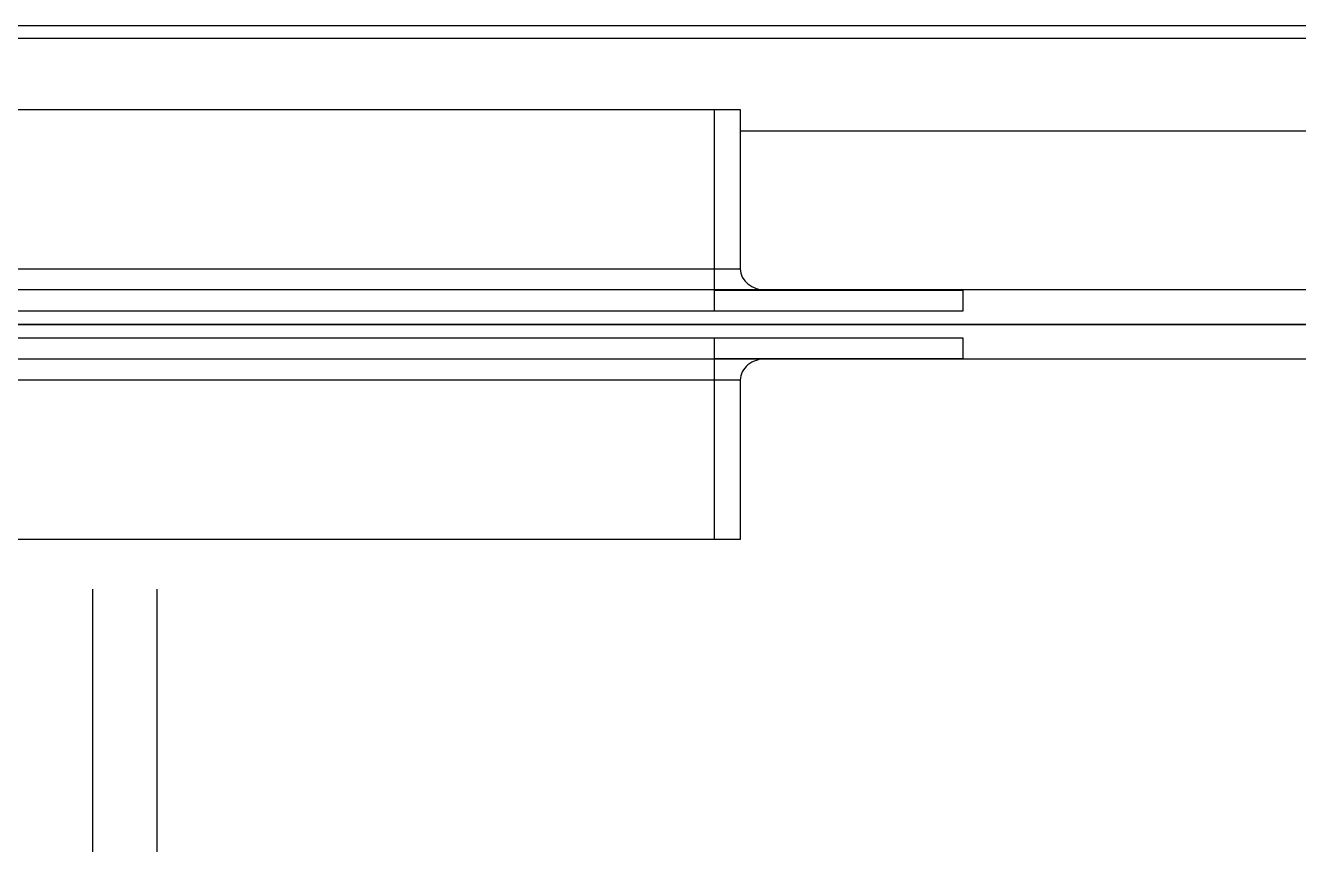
# Model space of a CAD drawing. Header units: metres. Extents: x 0 to 63075, y 0 to 44550.
# Drawn here: x 14742 to 15223, y 25356.3 to 25665.8 of the extents above; entities that cross this region are included whole.
import ezdxf

# ---------------------------------------------------------------- set-up
doc = ezdxf.new("R2010")
doc.units = ezdxf.units.M
doc.header["$LTSCALE"] = 75
doc.linetypes.add('CENTER2', pattern=[28.575, 19.05, -3.175, 3.175, -3.175])
doc.linetypes.add('CENTERX2', pattern=[101.6, 63.5, -12.7, 12.7, -12.7])
for name, color, linetype in [('SC1', 7, 'CENTER2'), ('SDM', 7, 'Continuous'), ('SL1', 8, 'Continuous')]:
    doc.layers.add(name, color=color, linetype=linetype)

# ---------------------------------------------------------------- blocks, each defined once
blk = doc.blocks.new('A$C29c634ac')
at = {"layer": 'SL1'}
for p, q in [((1216.13, 2997.46), (8003.9, 2997.47)), ((1215.12, 2992.66), (8004.91, 2992.67)), ((6030.51, 2965.67), (6742.75, 2965.67)), ((6742.75, 2889.47), (6742.75, 2965.67)), ((6742.75, 2965.67), (6752.53, 2965.67)), ((6752.53, 2965.67), (6752.53, 2905.47)), ((7367.5, 2957.47), (6752.53, 2957.47)), ((6036.96, 2905.47), (6752.53, 2905.47)), ((8210.01, 2897.52), (1148.01, 2897.52)), ((8210.01, 2897.52), (1148.01, 2897.52)), ((6742.75, 2897.41), (6762.46, 2897.41)), ((6762.46, 2897.41), (6836.62, 2897.41)), ((6836.62, 2897.41), (6836.62, 2889.47)), ((6742.75, 2889.47), (6030.51, 2889.47)), ((6836.62, 2889.47), (6742.75, 2889.47)), ((0, 2884.47), (12183.08, 2884.47)), ((12183.08, 2884.47), (5741.51, 2884.47)), ((6030.51, 2879.47), (6742.75, 2879.47)), ((6742.75, 2803.27), (6742.75, 2879.47)), ((6742.75, 2879.47), (6836.62, 2879.47)), ((6836.62, 2879.47), (6836.62, 2871.53)), ((8210.01, 2871.42), (1148.01, 2871.42)), ((8210.01, 2871.42), (1148.01, 2871.42)), ((6762.46, 2871.53), (6742.75, 2871.53)), ((6836.62, 2871.53), (6762.46, 2871.53)), ((6752.53, 2863.47), (6036.96, 2863.47)), ((6752.53, 2863.47), (6752.53, 2803.27)), ((6742.75, 2803.27), (6030.51, 2803.27)), ((6752.53, 2803.27), (6742.75, 2803.27)), ((6507.86, 2784.47), (6507.86, 2084.47)), ((6507.86, 2784.45), (6507.86, 2084.45)), ((6532.16, 2784.47), (6532.16, 2084.47)), ((6532.16, 2784.45), (6532.16, 2084.45))]:
    blk.add_line(p, q, dxfattribs=at)
for centre, major_axis, start_param, end_param in [((6762.46, 2905.47), (-9.93, 0), 0, 1.570795), ((6762.46, 2863.47), (9.93, 0), 1.570795, 3.141592)]:
    blk.add_ellipse(centre, major_axis=major_axis, ratio=0.811713, start_param=start_param, end_param=end_param, dxfattribs=at)

msp = doc.modelspace()

# ---------------------------------------------------------------- linework, layer by layer
at = {"layer": 'SC1', "color": 7, "linetype": 'CENTERX2', "lineweight": 9}
msp.add_line((21442.59, 25552.88), (5680.38, 25552.88), dxfattribs=at)

# ---------------------------------------------------------------- block references
at = {"layer": 'SDM'}
msp.add_blockref('A$C29c634ac', (8259.51, 22668.36), dxfattribs=at)

doc.saveas('drawing.dxf')
